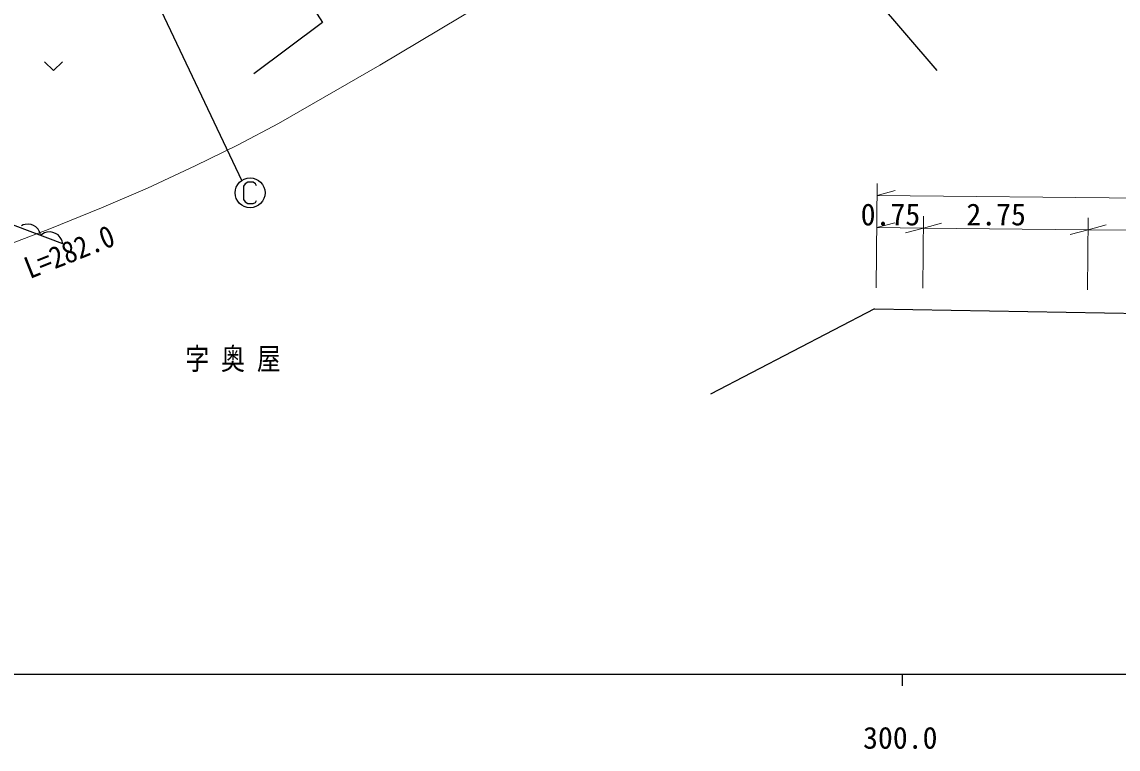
# Model space of a CAD drawing. Units: millimetres, scale not verified. Extents: x 40000 to 680000, y 20000 to 380000.
# Drawn here: x 294264 to 386089, y 198715 to 259621 of the extents above; entities that cross this region are included whole.
import ezdxf
from ezdxf.enums import TextEntityAlignment as Align

# ---------------------------------------------------------------- set-up
doc = ezdxf.new("R2010")
doc.units = ezdxf.units.MM
doc.header["$LTSCALE"] = 1000
for name, color, linetype, lineweight in [('M-BGD', 7, 'Continuous', 25), ('M-BGD-EXST', 7, 'Continuous', 25), ('M-STR-HTXT', 7, 'Continuous', 13), ('M-TTL-BAND', 7, 'Continuous', 25)]:
    doc.layers.add(name, color=color, linetype=linetype, lineweight=lineweight)
doc.layers.add('M-BMK-HTXT', color=7, linetype='Continuous')
doc.styles.add('ＭＳ ゴシック', font='')
doc.styles.get('ＭＳ ゴシック').set_extended_font_data('MS Gothic')

msp = doc.modelspace()

# ---------------------------------------------------------------- linework, layer by layer
at = {"layer": 'M-BGD'}
for p, q in [((351115, 278686), (370897, 255549)), ((311550, 272066), (319449, 259566)), ((319449, 259566), (313697, 255271)), ((296161, 256283), (296911, 255563)), ((296911, 255563), (297661, 256283)), ((297690, 241025), (284929, 245872)), ((294365, 242613), (294218, 242547)), ((294548, 242665), (294365, 242613)), ((294801, 242691), (294548, 242665)), ((295028, 242646), (294801, 242691)), ((295241, 242565), (295028, 242646)), ((295441, 242448), (295241, 242565)), ((295614, 242261), (295441, 242448)), ((295715, 242100), (295614, 242261)), ((295781, 241953), (295715, 242100)), ((295820, 241735), (295781, 241953)), ((296004, 241879), (295820, 241735)), ((296158, 241949), (296004, 241879)), ((296351, 242004), (296158, 241949)), ((296618, 242031), (296351, 242004)), ((296856, 241983), (296618, 242031)), ((297080, 241898), (296856, 241983)), ((297291, 241775), (297080, 241898)), ((297472, 241578), (297291, 241775)), ((297579, 241409), (297472, 241578)), ((297649, 241254), (297579, 241409)), ((297690, 241025), (297649, 241254)), ((365672, 235583), (351944, 228450)), ((365672, 235583), (401026, 234969))]:
    msp.add_line(p, q, dxfattribs=at)
at = {"layer": 'M-BGD-EXST'}
for p, q in [((300889, 271229), (312680, 246305)), ((313177, 246204), (312977, 246054)), ((313627, 246204), (313177, 246204)), ((313827, 246054), (313627, 246204)), ((312977, 246054), (312827, 245854)), ((312827, 245854), (312827, 244754)), ((313927, 245904), (313827, 246054)), ((312827, 244754), (312977, 244554)), ((312977, 244554), (313177, 244404)), ((313177, 244404), (313627, 244404)), ((313627, 244404), (313827, 244504)), ((313827, 244504), (313927, 244654))]:
    msp.add_line(p, q, dxfattribs=at)
msp.add_circle((313377, 245304), 1250, dxfattribs=at)
at = {"layer": 'M-STR-HTXT'}
for p, q in [((365824, 237346), (365911, 246091)), ((365901, 245091), (367405, 245496)), ((365901, 245091), (412528, 244631)), ((369790, 243355), (369730, 237307)), ((365874, 242394), (367378, 242799)), ((369780, 242355), (371284, 242760)), ((383590, 243219), (383530, 237171)), ((383580, 242219), (385084, 242624)), ((365874, 242394), (369780, 242355)), ((369780, 242355), (368276, 241950)), ((369780, 242355), (383580, 242219)), ((383580, 242219), (382076, 241814)), ((383580, 242219), (397159, 242085))]:
    msp.add_line(p, q, dxfattribs=at)
msp.add_lwpolyline([(292118, 240588), (296606, 242287), (300936, 244038), (304792, 245710), (308788, 247556), (312373, 249330), (315754, 251116), (324256, 255991), (332614, 261006)], dxfattribs=at)
at = {"layer": 'M-TTL-BAND'}
for p, q in [((40000, 205000), (579000, 205000)), ((368000, 205000), (368000, 204000))]:
    msp.add_line(p, q, dxfattribs=at)

# ---------------------------------------------------------------- texts
at = {"layer": 'M-BMK-HTXT', "style": 'ＭＳ ゴシック', "width": 0.8}
msp.add_text('字 奥 屋', height=1833, dxfattribs=at).set_placement((307949, 229945), align=Align.BOTTOM_LEFT)
at = {"layer": 'M-STR-HTXT', "style": 'ＭＳ ゴシック'}
for s, p in [('0.75', (364527, 242029)), ('2.75', (373380, 242029))]:
    msp.add_text(s, height=1833, dxfattribs=at).set_placement(p, align=Align.BOTTOM_LEFT)
at = {"layer": 'M-STR-HTXT', "style": 'ＭＳ ゴシック', "width": 0.9}
msp.add_text('側\u3000溝\u3000L=282.0', height=1833, rotation=21.6, dxfattribs=at).set_placement((286749, 234250), align=Align.BOTTOM_LEFT)
at = {"layer": 'M-TTL-BAND', "style": 'ＭＳ ゴシック'}
msp.add_text('300.0', height=1833, dxfattribs=at).set_placement((367844, 198195), align=Align.BOTTOM_CENTER)

doc.saveas('drawing.dxf')
